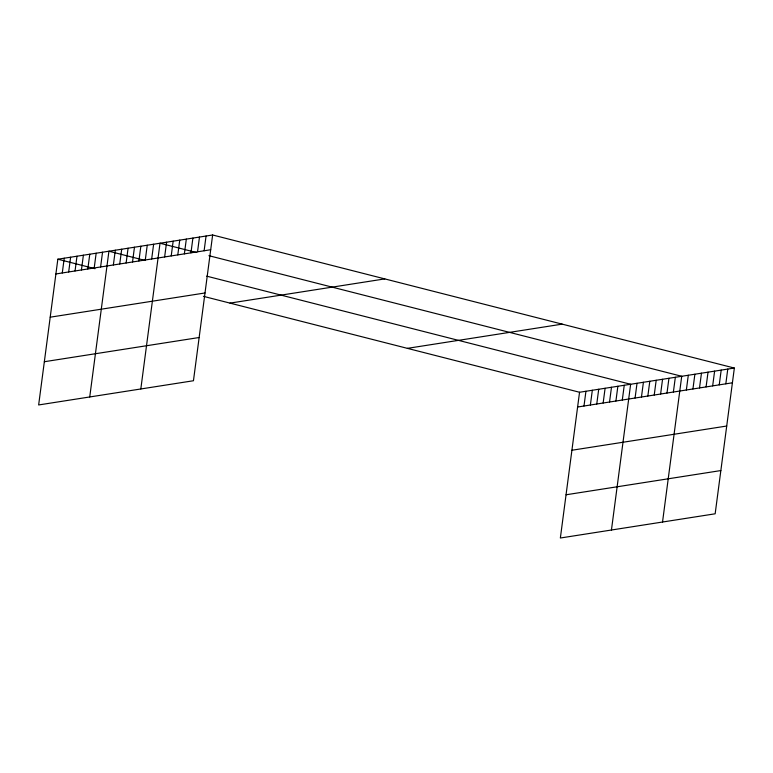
<?xml version="1.0" encoding="UTF-8"?>
<svg xmlns="http://www.w3.org/2000/svg" width="773" height="773" viewBox="0 0 773 773"><rect width="100%" height="100%" fill="white"/><g stroke="black" fill="none" stroke-linecap="round" stroke-linejoin="round"><path stroke-width="1.16" d="M212.643 234.992L57.84 259.206L38.65 404.955L193.453 380.741L212.643 234.992L734.35 368.045L715.16 513.794L560.357 538.008L579.547 392.259L734.35 368.045M62.284 272.956L64.227 258.211M68.671 271.961L70.614 257.206M75.049 270.956L76.991 256.211M81.436 269.961L83.378 255.206M87.822 268.965L89.765 254.211M94.209 267.96L96.152 253.215M100.596 266.965L102.538 252.211M89.736 396.964L108.925 251.215L145.053 260.433M113.37 264.965L115.312 250.22M119.747 263.97L121.69 249.215M126.134 262.975L128.076 248.22M132.521 261.97L134.463 247.215M138.908 260.974L140.85 246.22M145.295 259.97L147.237 245.225M151.682 258.974L153.624 244.22M140.821 388.974L160.011 243.224L196.139 252.442M164.639 256.945L166.582 242.191M171.22 255.921L173.162 241.166M177.8 254.887L179.742 240.132M184.38 253.863L186.322 239.108M190.96 252.829L192.902 238.074M197.54 251.805L199.482 237.05M204.12 250.771L206.062 236.016M583.992 406.009L585.934 391.264M590.379 405.013L592.321 390.259M596.766 404.018L598.708 389.263M603.153 403.013L605.095 388.268M609.539 402.018L611.482 387.263M615.917 401.023L617.859 386.268M622.304 400.018L624.246 385.273M611.443 530.017L630.633 384.268L206.691 276.154M635.077 398.027L637.02 383.273M641.464 397.022L643.407 382.268M647.851 396.027L649.793 381.273M654.238 395.022L656.18 380.277M660.615 394.027L662.558 379.272M667.002 393.032L668.945 378.277M673.389 392.027L675.331 377.282M662.529 522.026L681.718 376.277L208.894 255.689M686.356 389.998L688.299 375.253M692.937 388.974L694.879 374.219M699.517 387.94L701.459 373.195M706.087 386.915L708.029 372.161M712.667 385.882L714.61 371.137M719.248 384.857L721.19 370.103M725.828 383.823L727.77 369.079M55.898 273.961L210.7 249.747M50.206 317.181L205.009 292.967M230.006 303.113L384.799 278.898M44.341 361.725L199.144 337.511M407.381 348.352L562.184 324.138M577.605 407.013L732.408 382.799M571.914 450.244L726.717 426.029M566.049 494.778L720.851 470.564M57.84 259.206L95.031 268.695M203.434 296.339L579.547 392.259"/></g></svg>
